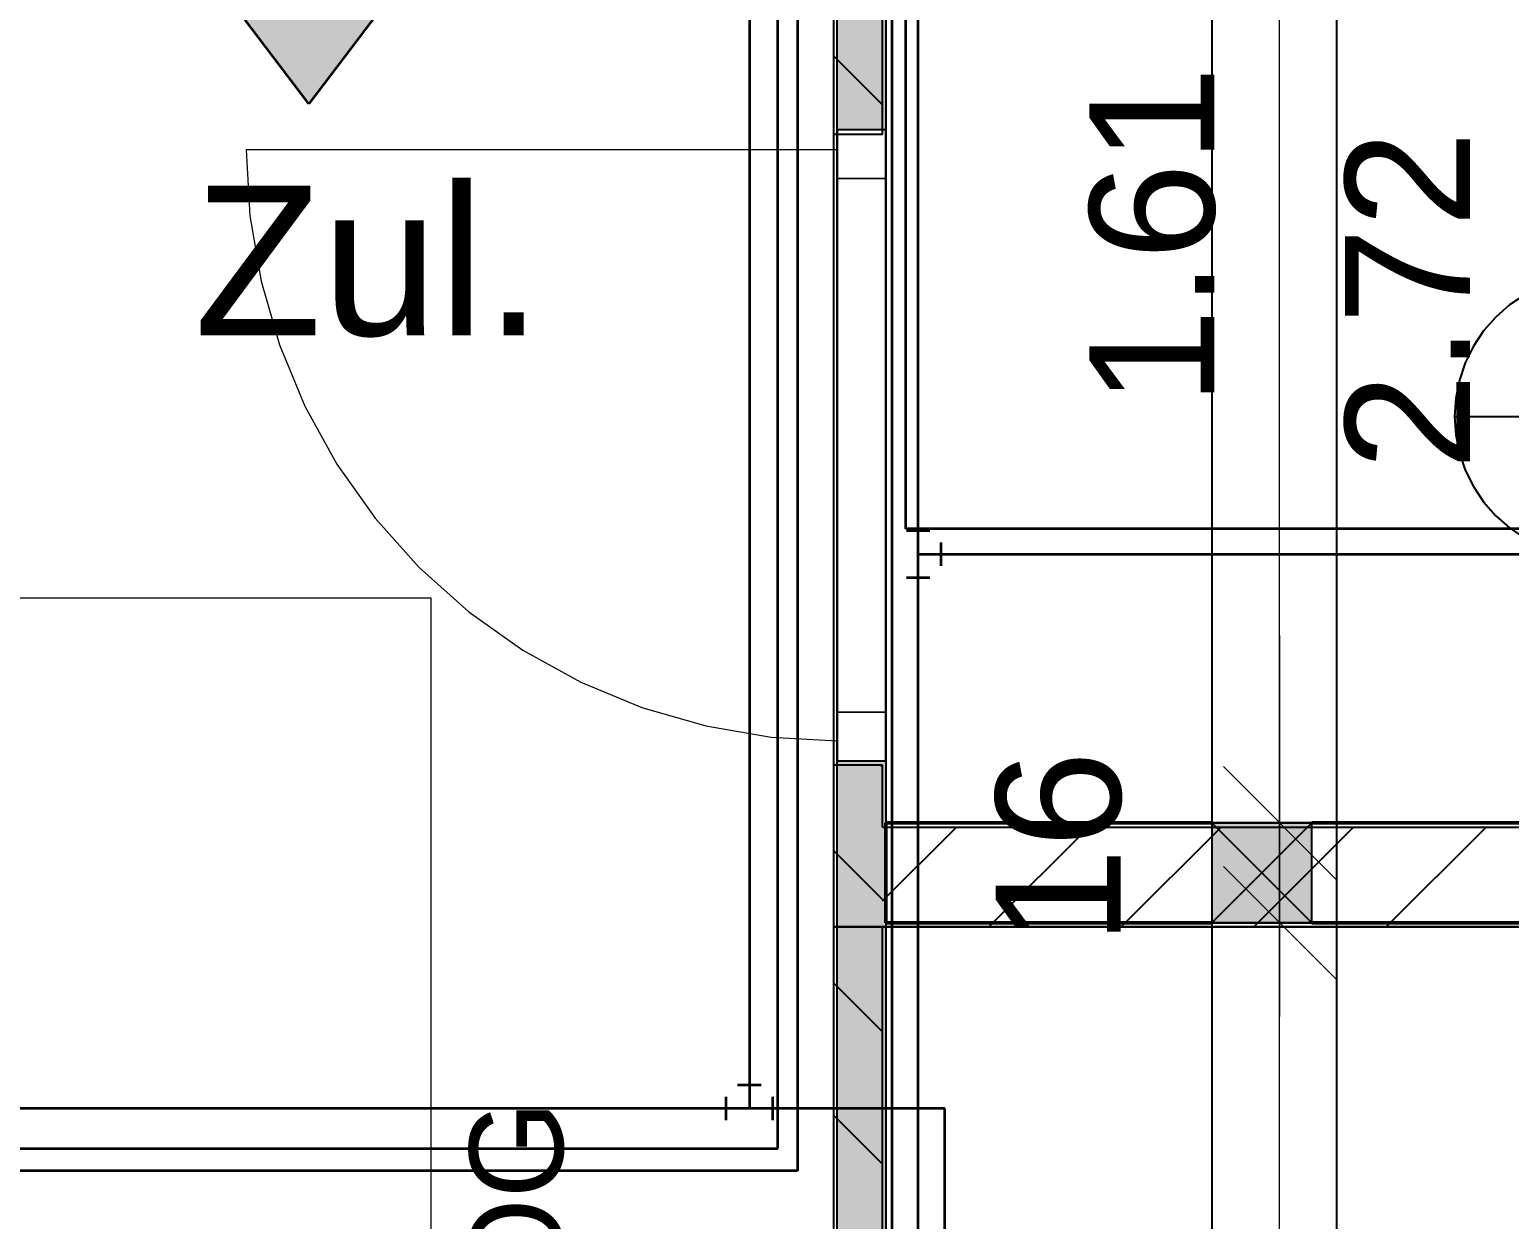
# Model space of a CAD drawing. Extents: x 0 to 756, y -25 to 420.
# Drawn here: x 254.52 to 301.93, y 222.78 to 260.89 of the extents above; entities that cross this region are included whole.
import ezdxf
from ezdxf.lldxf.tags import DXFTag

# ---------------------------------------------------------------- set-up
doc = ezdxf.new("R2010")
doc.units = 0
doc.layers.get('0').update_dxf_attribs({"lineweight": 25})
doc.layers.get('DEFPOINTS').update_dxf_attribs({"lineweight": 25})
for name, color, linetype, lineweight, true_color in [('A_Geschossdecke', 7, 'Continuous', 25, 0x008080), ('L_Zuluft', 6, 'Continuous', 35, 0xff00ff), ('Raum', 250, 'Continuous', 13, 0x333333), ('S_Kaltwasser', 3, 'Continuous', 35, 0x00ff00), ('S_Warmwasser', 1, 'fein_strichliert', 35, 0xff0000), ('S_Zirkulation', 7, 'fein_strichliert', 35, 0xff0080)]:
    doc.layers.add(name, color=color, linetype=linetype, lineweight=lineweight, true_color=true_color)
for name, color, linetype, lineweight in [('A_Innenwand', 7, 'Continuous', 25), ('A_Raum', 7, 'Continuous', 25), ('A_Tuer', 7, 'Continuous', 25), ('Allgemein03', 7, 'Continuous', 25), ('Fenster', 7, 'Continuous', 13), ('Fensterbrüstung', 7, 'Continuous', 13), ('L_Text', 7, 'Continuous', 25), ('Pfosten_ Stützen', 7, 'Continuous', 13), ('Standard', 7, 'Continuous', 25), ('Stütze Holz', 7, 'Continuous', 13), ('Tür 2D', 7, 'Continuous', 13), ('Wand Holz nicht tragend', 7, 'Continuous', 13), ('Wand Holz tragend', 7, 'Continuous', 13)]:
    doc.layers.add(name, color=color, linetype=linetype, lineweight=lineweight)
doc.styles.get("Standard").update_dxf_attribs({"font": 'arial.ttf'})
tags = doc.linetypes.add('fein_strichliert', pattern=[4, 1, -2, 1]).pattern_tags.tags
tags[8:9] = [DXFTag(74, 4), DXFTag(75, 0), DXFTag(340, '0'), DXFTag(46, 0.0), DXFTag(50, 0.0), DXFTag(44, 0.0), DXFTag(45, 0.0)]
tags[6:7] = [DXFTag(74, 4), DXFTag(75, 0), DXFTag(340, '0'), DXFTag(46, 0.0), DXFTag(50, 0.0), DXFTag(44, 0.0), DXFTag(45, 0.0)]
tags[4:5] = [DXFTag(74, 4), DXFTag(75, 0), DXFTag(340, '0'), DXFTag(46, 0.0), DXFTag(50, 0.0), DXFTag(44, 0.0), DXFTag(45, 0.0)]
tags = doc.linetypes.add('PUNKT2_S9', pattern=[0.1, 0, -0.1]).pattern_tags.tags
tags[6:7] = [DXFTag(74, 4), DXFTag(75, 0), DXFTag(340, '0'), DXFTag(46, 1.0), DXFTag(50, 0.0), DXFTag(44, 0.0), DXFTag(45, 0.0)]
tags[4:5] = [DXFTag(74, 4), DXFTag(75, 0), DXFTag(340, '0'), DXFTag(46, 1.0), DXFTag(50, 0.0), DXFTag(44, 0.0), DXFTag(45, 0.0)]
tags = doc.linetypes.add('VERDECKT2_S2', pattern=[0.27, 0.2, -0.07]).pattern_tags.tags
tags[6:7] = [DXFTag(74, 4), DXFTag(75, 0), DXFTag(340, '0'), DXFTag(46, 1.0), DXFTag(50, 0.0), DXFTag(44, 0.0), DXFTag(45, 0.0)]
tags[4:5] = [DXFTag(74, 4), DXFTag(75, 0), DXFTag(340, '0'), DXFTag(46, 1.0), DXFTag(50, 0.0), DXFTag(44, 0.0), DXFTag(45, 0.0)]

# ---------------------------------------------------------------- blocks, each defined once
blk = doc.blocks.new('Referenz-A01I5XF3IE')
at = {"layer": 'Allgemein03', "color": 0, "linetype": 'VERDECKT2_S2', "lineweight": -2, "ltscale": 0.25}
for p, q in [((292.398, 267.69), (292.398, 150.212)), ((296.401, 150.212), (296.401, 267.69))]:
    blk.add_line(p, q, dxfattribs=at)
at = {"layer": 'Allgemein03', "color": 0, "linetype": 'VERDECKT2_S2', "lineweight": 13, "ltscale": 0.13}
for p, q in [((267.381, 242.674), (216.347, 242.674)), ((267.381, 154.215), (267.381, 242.674))]:
    blk.add_line(p, q, dxfattribs=at)
at = {"layer": 'DEFPOINTS', "color": 0, "linetype": 'Continuous', "lineweight": 18, "ltscale": 0.18}
for p, q in [((294.564, 235.481), (294.564, 235.481)), ((294.564, 232.279), (294.564, 232.279))]:
    blk.add_line(p, q, dxfattribs=at)
at = {"layer": 'Fenster', "color": 0, "linetype": 'Continuous', "ltscale": 0.13}
for p, q in [((281.951, 257.684), (280.39, 257.684)), ((280.39, 257.684), (280.39, 256.123)), ((281.951, 256.123), (281.951, 257.684)), ((280.39, 256.123), (281.951, 256.123)), ((281.951, 256.123), (280.39, 256.123)), ((280.39, 256.123), (280.39, 239.031)), ((281.951, 239.031), (281.951, 256.123)), ((281.951, 239.031), (280.39, 239.031)), ((280.39, 239.031), (280.39, 237.47)), ((280.39, 239.031), (281.951, 239.031)), ((281.951, 237.47), (281.951, 239.031)), ((280.39, 237.47), (281.951, 237.47))]:
    blk.add_line(p, q, dxfattribs=at)
at = {"layer": 'Fensterbrüstung', "color": 0, "linetype": 'Continuous', "ltscale": 0.13}
for p, q in [((280.39, 257.684), (280.39, 237.47)), ((281.951, 237.47), (281.951, 257.684))]:
    blk.add_line(p, q, dxfattribs=at)
at = {"layer": 'Raum', "color": 0, "lineweight": -2}
for p, q in [((280.39, 154.215), (280.39, 267.69)), ((281.951, 267.69), (281.951, 235.481)), ((281.951, 235.481), (347.233, 235.481)), ((387.461, 232.279), (281.951, 232.279)), ((281.951, 232.279), (281.951, 154.215))]:
    blk.add_line(p, q, dxfattribs=at)
at = {"layer": 'Standard', "color": 0, "lineweight": 18}
for p, q in [((294.564, 235.481), (294.564, 267.69)), ((294.564, 241.485), (294.564, 232.479)), ((294.564, 229.477), (294.564, 238.483)), ((294.564, 238.283), (294.564, 229.277)), ((296.365, 233.68), (292.763, 237.282)), ((292.763, 237.282), (296.365, 233.68)), ((297.566, 235.481), (291.562, 235.481)), ((291.562, 235.481), (297.566, 235.481)), ((294.564, 232.279), (294.564, 235.481)), ((294.564, 226.275), (294.564, 235.281)), ((296.365, 230.478), (292.763, 234.08)), ((292.763, 234.08), (296.365, 230.478)), ((297.566, 232.279), (291.562, 232.279)), ((291.562, 232.279), (297.566, 232.279)), ((294.564, 154.215), (294.564, 232.279))]:
    blk.add_line(p, q, dxfattribs=at)
at = {"layer": 'Standard', "color": 0, "lineweight": -2}
for p, q in [((292.398, 235.481), (295.6, 232.279)), ((295.6, 235.481), (292.398, 232.279)), ((295.6, 232.279), (295.6, 235.481))]:
    blk.add_line(p, q, dxfattribs=at)
at = {"layer": 'Stütze Holz', "color": 0, "lineweight": -2}
for p, q in [((295.6, 235.481), (292.398, 235.481)), ((292.398, 235.481), (292.398, 232.279)), ((295.6, 232.279), (295.6, 235.481)), ((292.398, 232.279), (295.6, 232.279))]:
    blk.add_line(p, q, dxfattribs=at)
at = {"layer": 'Stütze Holz', "color": 0, "lineweight": 18}
for points in [[(292.398, 232.279), (295.6, 232.279), (292.398, 235.481)], [(295.6, 232.279), (295.6, 235.481), (292.398, 235.481)]]:
    blk.add_solid(points, dxfattribs=at)
at = {"layer": 'Tür 2D', "color": 0, "linetype": 'Continuous', "ltscale": 0.13}
for p, q in [((280.39, 257.043), (261.457, 257.043)), ((261.457, 257.043), (261.576, 254.923)), ((261.576, 254.923), (261.932, 252.83)), ((261.932, 252.83), (262.52, 250.79)), ((262.52, 250.79), (263.332, 248.829)), ((263.332, 248.829), (264.359, 246.97)), ((264.359, 246.97), (265.588, 245.239)), ((265.588, 245.239), (267.002, 243.656)), ((267.002, 243.656), (268.586, 242.241)), ((268.586, 242.241), (270.317, 241.013)), ((270.317, 241.013), (272.175, 239.986)), ((272.175, 239.986), (274.137, 239.173)), ((274.137, 239.173), (276.177, 238.585)), ((276.177, 238.585), (278.27, 238.23)), ((278.27, 238.23), (280.39, 238.111))]:
    blk.add_line(p, q, dxfattribs=at)
at = {"layer": 'Wand Holz nicht tragend', "color": 0, "lineweight": 50}
for p, q in [((292.398, 235.481), (281.951, 235.481)), ((281.951, 235.481), (281.951, 232.279)), ((347.233, 235.481), (295.6, 235.481)), ((281.951, 232.279), (292.398, 232.279)), ((295.6, 232.279), (387.461, 232.279))]:
    blk.add_line(p, q, dxfattribs=at)
at = {"layer": 'Wand Holz tragend', "color": 0, "linetype": 'Continuous', "ltscale": 0.13}
for p, q in [((280.39, 267.69), (280.39, 257.684)), ((281.951, 257.684), (281.951, 265.689)), ((281.951, 257.684), (280.39, 257.684)), ((280.39, 237.47), (281.951, 237.47)), ((280.39, 237.47), (280.39, 220.912)), ((281.951, 235.481), (281.951, 237.47)), ((281.951, 232.279), (281.951, 235.481)), ((281.951, 220.912), (281.951, 232.279))]:
    blk.add_line(p, q, dxfattribs=at)
at = {"layer": 'Wand Holz tragend', "color": 0, "linetype": 'PUNKT2_S9', "lineweight": -2, "ltscale": 0.25}
for p, q in [((281.951, 257.684), (280.39, 257.684)), ((280.39, 257.684), (280.39, 237.47)), ((281.951, 237.47), (281.951, 257.684)), ((280.39, 237.47), (281.951, 237.47))]:
    blk.add_line(p, q, dxfattribs=at)
at = {"layer": 'Wand Holz tragend', "color": 0, "linetype": 'Continuous', "lineweight": 18, "ltscale": 0.18}
for points in [[(280.39, 257.684), (281.951, 257.684), (280.39, 267.69)], [(281.951, 257.684), (281.951, 267.69), (280.39, 267.69)], [(280.39, 220.912), (281.951, 220.912), (280.39, 237.47)], [(281.951, 220.912), (281.951, 237.47), (280.39, 237.47)]]:
    blk.add_solid(points, dxfattribs=at)
at = {"layer": 'Pfosten_ Stützen', "color": 0, "insert": (268.609, 216.981), "char_height": 3.002, "attachment_point": 1, "rotation": 90}
blk.add_mtext('{\\fPosterama Text Light;1.OG}', dxfattribs=at)
at = {"layer": 'Standard', "color": 0, "lineweight": 18, "char_height": 4.00267, "attachment_point": 1, "rotation": 90}
for s, insert in [('{\\fArial;1.61}', (288.472, 248.845)), ('{\\fArial;2.72}', (296.663, 246.777)), ('{\\fArial;16}', (285.47, 231.57))]:
    blk.add_mtext(s, dxfattribs=dict(at, insert=insert))
blk = doc.blocks.new('Bad-A01I5XGLIE', base_point=(300.169, 244))
at = {"color": 0, "linetype": 'ByBlock', "lineweight": -2, "ltscale": 0.25}
for p, q in [((303.505, 252.846), (302.947, 252.657)), ((304.082, 252.961), (303.505, 252.846)), ((304.669, 253), (304.082, 252.961)), ((305.257, 252.961), (304.669, 253)), ((305.834, 252.846), (305.257, 252.961)), ((306.392, 252.657), (305.834, 252.846)), ((302.419, 252.397), (301.93, 252.07)), ((302.947, 252.657), (302.419, 252.397)), ((306.919, 252.397), (306.392, 252.657)), ((307.409, 252.07), (306.919, 252.397)), ((301.93, 252.07), (301.487, 251.682)), ((307.851, 251.682), (307.409, 252.07)), ((301.487, 251.682), (301.099, 251.239)), ((308.24, 251.239), (307.851, 251.682)), ((301.099, 251.239), (300.772, 250.75)), ((308.567, 250.75), (308.24, 251.239)), ((300.772, 250.75), (300.512, 250.222)), ((308.827, 250.222), (308.567, 250.75)), ((300.512, 250.222), (300.323, 249.664)), ((309.016, 249.664), (308.827, 250.222)), ((300.323, 249.664), (300.208, 249.087)), ((309.131, 249.087), (309.016, 249.664)), ((300.208, 249.087), (300.169, 248.5)), ((309.169, 248.5), (309.131, 249.087)), ((300.169, 248.5), (309.169, 248.5)), ((300.169, 248.5), (300.208, 247.912)), ((309.131, 247.912), (309.169, 248.5)), ((300.208, 247.912), (300.323, 247.335)), ((309.016, 247.335), (309.131, 247.912)), ((300.323, 247.335), (300.512, 246.778)), ((308.827, 246.778), (309.016, 247.335)), ((300.512, 246.778), (300.772, 246.25)), ((308.567, 246.25), (308.827, 246.778)), ((300.772, 246.25), (301.099, 245.76)), ((308.24, 245.76), (308.567, 246.25)), ((301.099, 245.76), (301.487, 245.318)), ((307.851, 245.318), (308.24, 245.76)), ((301.487, 245.318), (301.93, 244.93)), ((307.409, 244.93), (307.851, 245.318)), ((301.93, 244.93), (302.419, 244.603)), ((306.919, 244.603), (307.409, 244.93)), ((302.419, 244.603), (302.947, 244.342)), ((302.947, 244.342), (303.505, 244.153)), ((305.834, 244.153), (306.392, 244.342)), ((306.392, 244.342), (306.919, 244.603)), ((303.505, 244.153), (304.082, 244.038)), ((304.082, 244.038), (304.669, 244)), ((304.669, 244), (305.257, 244.038)), ((305.257, 244.038), (305.834, 244.153))]:
    blk.add_line(p, q, dxfattribs=at)
at = {"color": 0, "linetype": 'ByBlock', "lineweight": -2, "ltscale": 0.25, "insert": (302.618, 247.9), "char_height": 1.8, "attachment_point": 1}
blk.add_mtext('{\\fArial;Bad}', dxfattribs=at)
blk = doc.blocks.new('Wand-A01I5XHNIE', base_point=(281.839, 232.145))
at = {"color": 0, "lineweight": -2}
for p, q in [((281.839, 232.977), (284.208, 235.345)), ((285.25, 232.145), (288.45, 235.345)), ((289.493, 232.145), (292.693, 235.345)), ((293.736, 232.145), (296.936, 235.345)), ((297.978, 232.145), (301.178, 235.345))]:
    blk.add_line(p, q, dxfattribs=at)
at = {"color": 0, "linetype": 'ByBlock', "lineweight": -2, "ltscale": 0.25}
for p, q in [((281.839, 235.345), (347.078, 235.345)), ((281.839, 232.145), (387.279, 232.145))]:
    blk.add_line(p, q, dxfattribs=at)
blk = doc.blocks.new('MText-A01I5XK1IE', base_point=(259.784, 251.093))
at = {"color": 0, "linetype": 'ByBlock', "lineweight": -2, "ltscale": 0.2, "insert": (259.784, 255.893), "char_height": 4.8, "attachment_point": 1}
blk.add_mtext('{\\fArial;Zul.}', dxfattribs=at)
blk = doc.blocks.new('Blockreferenz-A01I5XK3IE', base_point=(260.944, 258.518))
at = {"color": 0, "linetype": 'ByBlock', "lineweight": -2, "ltscale": 0.35}
for p, q in [((262.463, 265.168), (264.463, 265.168)), ((262.463, 261.843), (262.463, 265.168)), ((264.463, 265.168), (264.463, 261.843)), ((260.944, 261.843), (262.463, 261.843)), ((263.463, 258.518), (260.944, 261.843)), ((265.981, 261.843), (263.463, 258.518)), ((264.463, 261.843), (265.981, 261.843))]:
    blk.add_line(p, q, dxfattribs=at)
for points in [[(262.463, 261.843), (264.463, 261.843), (262.463, 265.168)], [(264.463, 261.843), (262.463, 265.168), (264.463, 265.168)], [(263.463, 258.518), (265.981, 261.843), (260.944, 261.843)]]:
    blk.add_solid(points, dxfattribs=at)
blk = doc.blocks.new('Wand-A01I5XL1IE', base_point=(280.279, 154.133))
at = {"color": 0, "linetype": 'ByBlock', "lineweight": -2, "ltscale": 0.25}
for p, q in [((280.279, 257.533), (280.279, 267.533)), ((281.839, 257.533), (281.839, 267.533)), ((280.279, 154.133), (280.279, 237.333)), ((281.839, 235.345), (281.839, 237.333)), ((281.839, 154.133), (281.839, 232.145))]:
    blk.add_line(p, q, dxfattribs=at)
at = {"color": 0, "lineweight": -2}
for p, q in [((281.839, 258.481), (280.279, 260.041)), ((281.839, 237.268), (281.774, 237.333)), ((281.839, 233.025), (280.279, 234.585)), ((281.839, 228.783), (280.279, 230.343)), ((281.839, 224.54), (280.279, 226.1))]:
    blk.add_line(p, q, dxfattribs=at)
blk = doc.blocks.new('Tür-A01I5XL3IE', base_point=(280.279, 237.333))
at = {"color": 0, "linetype": 'ByBlock', "lineweight": -2, "ltscale": 0.25}
for p, q in [((281.839, 257.533), (280.279, 257.533)), ((281.839, 237.333), (280.279, 237.333))]:
    blk.add_line(p, q, dxfattribs=at)
blk = doc.blocks.new('Geschossdecke-A01I5XOBIE', base_point=(114.279, 232.145))
at = {"color": 0, "linetype": 'ByBlock', "lineweight": -2, "ltscale": 0.25}
for p, q in [((280.279, 232.145), (280.279, 267.533)), ((394.279, 232.145), (280.279, 232.145))]:
    blk.add_line(p, q, dxfattribs=at)
blk = doc.blocks.new('Geschossdecke-A01I5XODIE', base_point=(114.279, 31.476))
at = {"color": 0, "linetype": 'ByBlock', "lineweight": -2, "ltscale": 0.25}
for p, q in [((280.279, 154.133), (280.279, 232.145)), ((280.279, 232.145), (394.279, 232.145))]:
    blk.add_line(p, q, dxfattribs=at)
blk = doc.blocks.new('Verbundrohr (Stange)-A01I5XQVIE', base_point=(177.533, 224.333))
at = {"color": 0, "linetype": 'ByBlock', "lineweight": -2, "ltscale": 0.35}
for p, q in [((279.12, 301.684), (279.12, 224.333)), ((279.12, 224.333), (177.533, 224.333))]:
    blk.add_line(p, q, dxfattribs=at)
blk = doc.blocks.new('Verbundrohr (Stange)-A01I5XSTIE', base_point=(277.577, 153.647))
at = {"color": 0, "linetype": 'ByBlock', "lineweight": -2, "ltscale": 0.35}
for p, q in [((283.838, 226.33), (277.577, 226.33)), ((283.838, 157.312), (283.838, 226.33)), ((301.349, 157.312), (283.838, 157.312)), ((301.349, 153.647), (301.349, 157.312))]:
    blk.add_line(p, q, dxfattribs=at)
blk = doc.blocks.new('Verbundrohr (Stange)-A01I5XSVIE', base_point=(277.577, 226.33))
at = {"color": 0, "linetype": 'ByBlock', "lineweight": -2, "ltscale": 0.35}
blk.add_line((277.577, 272.549), (277.577, 226.33), dxfattribs=at)
blk = doc.blocks.new('T-Stück-A01I5XSXIE', base_point=(276.827, 225.955))
at = {"color": 0, "linetype": 'Continuous', "lineweight": -2, "ltscale": 0.35}
for p, q in [((276.827, 226.705), (276.827, 225.955)), ((277.952, 227.08), (277.202, 227.08)), ((278.327, 225.955), (278.327, 226.705))]:
    blk.add_line(p, q, dxfattribs=at)
blk = doc.blocks.new('Verbundrohr (Stange)-A01I5XTPIE', base_point=(282.585, 244.903))
at = {"color": 0, "linetype": 'ByBlock', "lineweight": -2, "ltscale": 0.35}
for p, q in [((282.585, 244.903), (282.585, 266.029)), ((350.049, 244.903), (282.585, 244.903))]:
    blk.add_line(p, q, dxfattribs=at)
blk = doc.blocks.new('Verbundrohr (Stange)-A01I5XTXIE', base_point=(169.453, 225.051))
at = {"color": 0, "linetype": 'ByBlock', "lineweight": -2, "ltscale": 0.35}
blk.add_line((277.577, 226.33), (169.453, 226.33), dxfattribs=at)
blk = doc.blocks.new('Verbundrohr (Stange)-A01I5XU3IE', base_point=(282.157, 153.736))
at = {"color": 0, "linetype": 'ByBlock', "lineweight": -2, "ltscale": 0.35}
blk.add_line((282.157, 155.867), (282.157, 266.841), dxfattribs=at)
blk = doc.blocks.new('Verbundrohr (Stange)-A01I5XU7IE', base_point=(282.981, 244.087))
at = {"color": 0, "linetype": 'ByBlock', "lineweight": -2, "ltscale": 0.35}
for p, q in [((282.981, 244.087), (283.807, 244.087)), ((283.807, 244.087), (294.589, 244.087)), ((294.589, 244.087), (305.371, 244.087))]:
    blk.add_line(p, q, dxfattribs=at)
blk = doc.blocks.new('Verbundrohr (Stange)-A01I5XU9IE', base_point=(282.981, 152.056))
at = {"color": 0, "linetype": 'ByBlock', "lineweight": -2, "ltscale": 0.35}
blk.add_line((282.981, 156.413), (282.981, 244.087), dxfattribs=at)
blk = doc.blocks.new('Verbundrohr (Stange)-A01I5XUBIE', base_point=(282.981, 244.087))
at = {"color": 0, "linetype": 'ByBlock', "lineweight": -2, "ltscale": 0.35}
for p, q in [((285.853, 265.633), (285.853, 302.308)), ((282.981, 244.087), (282.981, 265.633)), ((282.981, 265.633), (285.853, 265.633))]:
    blk.add_line(p, q, dxfattribs=at)
blk = doc.blocks.new('T-Stück-A01I5XUDIE', base_point=(282.606, 243.337))
at = {"color": 0, "lineweight": -2}
for p, q in [((283.356, 244.837), (282.606, 244.837)), ((283.724, 243.716), (283.724, 244.458)), ((282.606, 243.337), (283.356, 243.337))]:
    blk.add_line(p, q, dxfattribs=at)
blk = doc.blocks.new('Verbundrohr (Stange)-A01I5XV7IE', base_point=(169.453, 225.051))
at = {"color": 0, "linetype": 'ByBlock', "lineweight": -2, "ltscale": 0.35}
for p, q in [((278.486, 225.051), (278.486, 306.048)), ((169.453, 225.051), (278.486, 225.051))]:
    blk.add_line(p, q, dxfattribs=at)

msp = doc.modelspace()

# ---------------------------------------------------------------- block references
at = {"color": 8, "lineweight": 25, "ltscale": 0.25, "true_color": 0x808080}
msp.add_blockref('Referenz-A01I5XF3IE', (0, 0), dxfattribs=at)
at = {"layer": 'A_Geschossdecke', "ltscale": 0.25}
for name, p in [('Geschossdecke-A01I5XOBIE', (114.279, 232.145)), ('Geschossdecke-A01I5XODIE', (114.279, 31.476))]:
    msp.add_blockref(name, p, dxfattribs=at)
at = {"layer": 'A_Innenwand', "ltscale": 0.25}
for name, p in [('Wand-A01I5XL1IE', (280.279, 154.133)), ('Wand-A01I5XHNIE', (281.839, 232.145))]:
    msp.add_blockref(name, p, dxfattribs=at)
at = {"layer": 'A_Raum', "ltscale": 0.25}
msp.add_blockref('Bad-A01I5XGLIE', (300.169, 244), dxfattribs=at)
at = {"layer": 'A_Tuer', "ltscale": 0.25}
msp.add_blockref('Tür-A01I5XL3IE', (280.279, 237.333), dxfattribs=at)
at = {"layer": 'L_Text', "lineweight": 20, "ltscale": 0.2}
msp.add_blockref('MText-A01I5XK1IE', (259.784, 251.093), dxfattribs=at)
at = {"layer": 'L_Zuluft', "ltscale": 0.35}
msp.add_blockref('Blockreferenz-A01I5XK3IE', (260.944, 258.518), dxfattribs=at)
at = {"layer": 'S_Kaltwasser', "ltscale": 0.35}
for name, p in [('Verbundrohr (Stange)-A01I5XUBIE', (282.981, 244.087)), ('Verbundrohr (Stange)-A01I5XQVIE', (177.533, 224.333)), ('T-Stück-A01I5XUDIE', (282.606, 243.337)), ('Verbundrohr (Stange)-A01I5XU7IE', (282.981, 244.087)), ('Verbundrohr (Stange)-A01I5XU9IE', (282.981, 152.056))]:
    msp.add_blockref(name, p, dxfattribs=at)
at = {"layer": 'S_Warmwasser', "ltscale": 0.35}
for name, p in [('Verbundrohr (Stange)-A01I5XSVIE', (277.577, 226.33)), ('T-Stück-A01I5XSXIE', (276.827, 225.955)), ('Verbundrohr (Stange)-A01I5XTXIE', (169.453, 225.051)), ('Verbundrohr (Stange)-A01I5XSTIE', (277.577, 153.647))]:
    msp.add_blockref(name, p, dxfattribs=at)
at = {"layer": 'S_Zirkulation', "ltscale": 0.35}
for name, p in [('Verbundrohr (Stange)-A01I5XV7IE', (169.453, 225.051)), ('Verbundrohr (Stange)-A01I5XU3IE', (282.157, 153.736)), ('Verbundrohr (Stange)-A01I5XTPIE', (282.585, 244.903))]:
    msp.add_blockref(name, p, dxfattribs=at)

doc.saveas('drawing.dxf')
